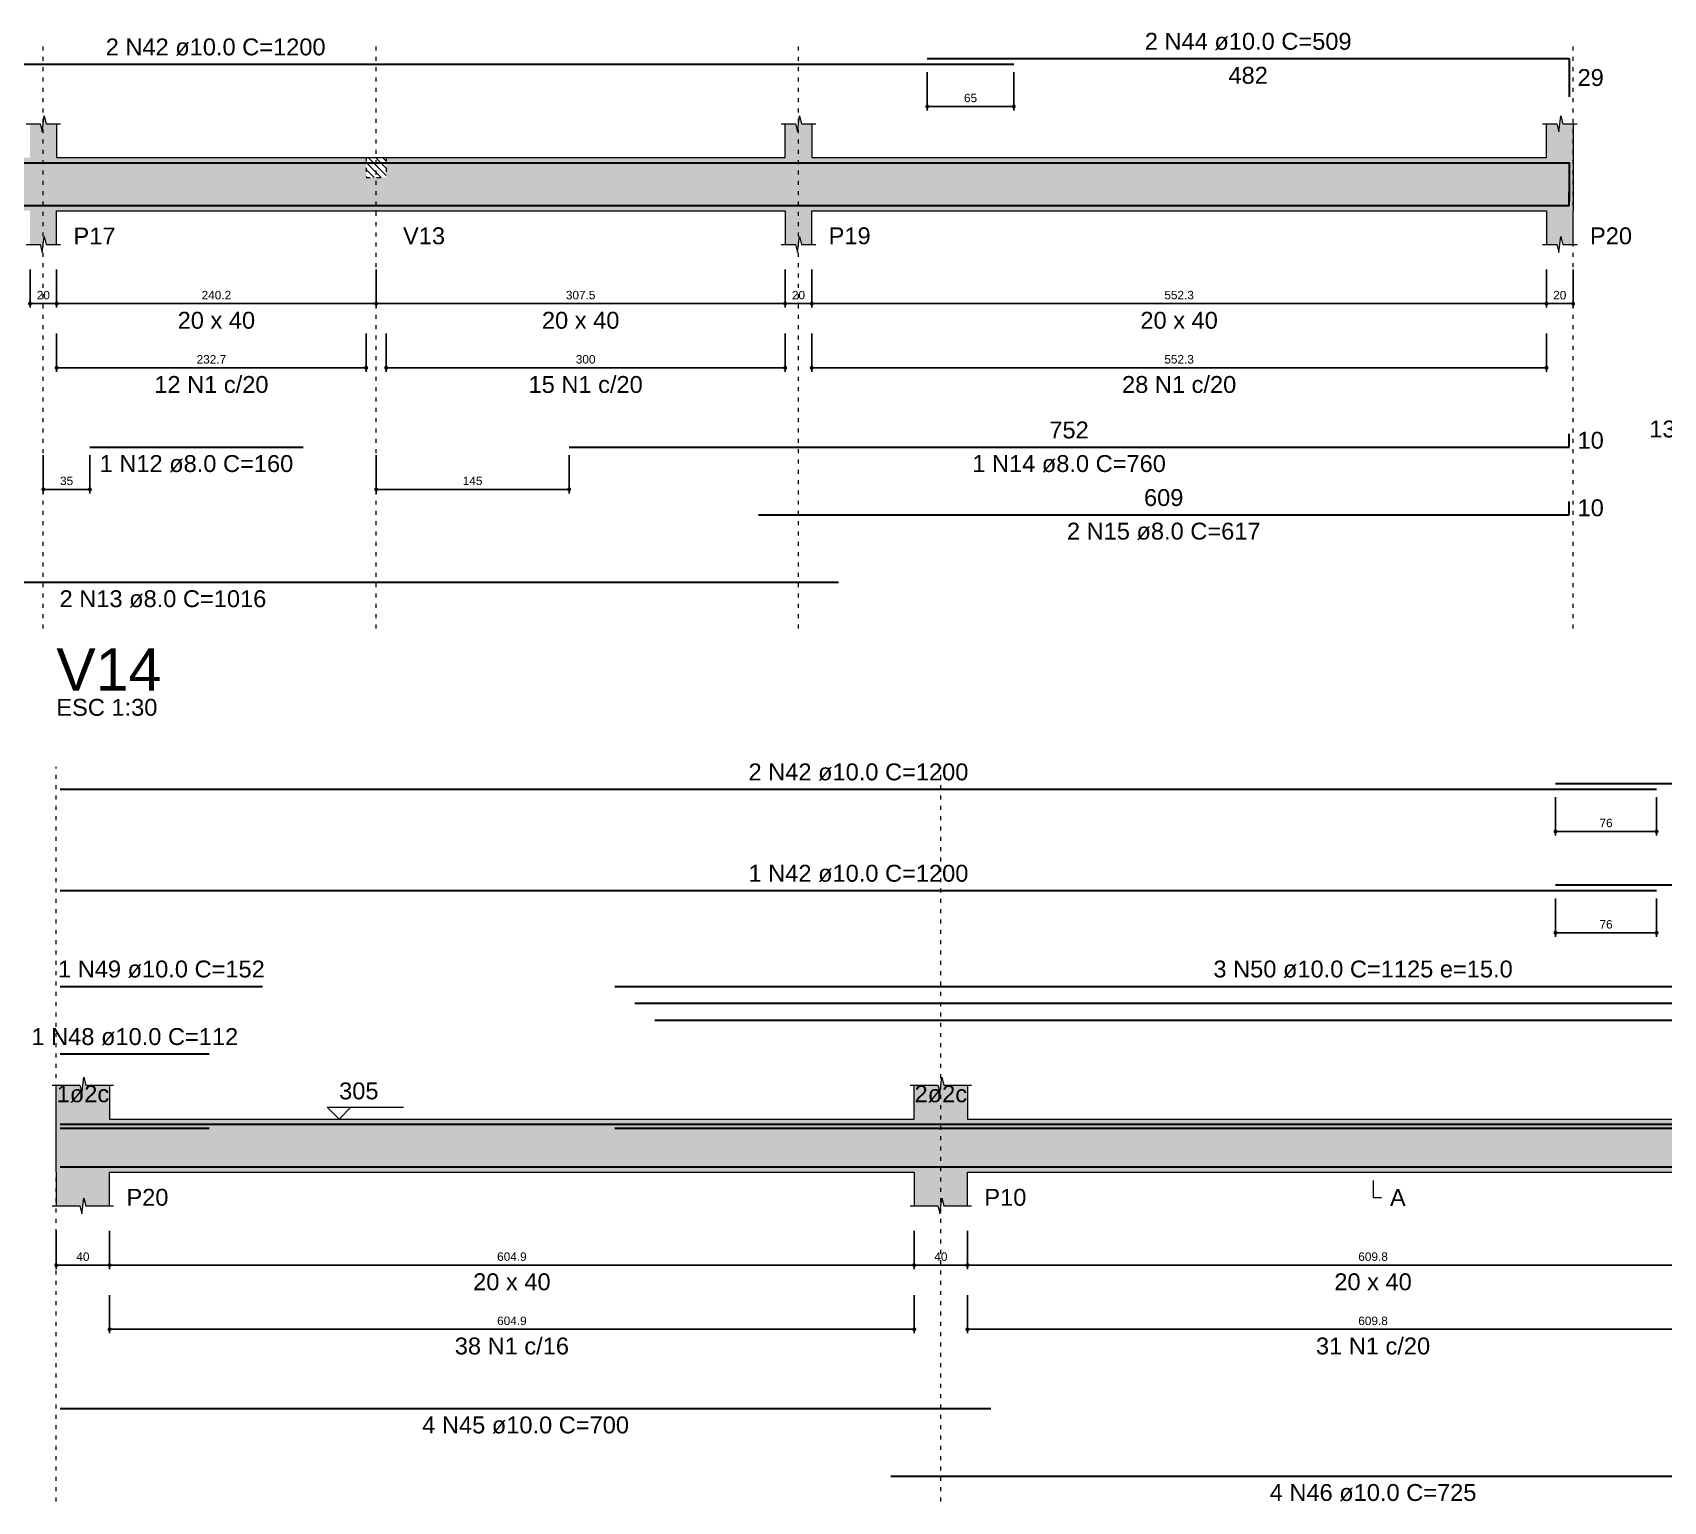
# Model space of a CAD drawing. Header units: millimetres. Extents: x 180 to 11148, y -1598 to 1045.
# Drawn here: x 2005.65 to 2046.51, y 3.89 to 40.71 of the extents above; entities that cross this region are included whole.
import ezdxf

# ---------------------------------------------------------------- set-up
doc = ezdxf.new("R2010")
doc.units = ezdxf.units.MM
doc.header["$MEASUREMENT"] = 0
doc.linetypes.add('DOT2', pattern=[3.175, 0, -3.175])
for name, color, linetype, lineweight in [('Descrição da armadura', 7, 'Continuous', 5), ('DT-Barras na forma', 2, 'Continuous', 30), ('DT-Barras rebatidas', 2, 'Continuous', 30), ('DT-Cotas', 9, 'Continuous', 5), ('DT-Forma', 5, 'Continuous', 5), ('DT-Hachura forma vigas', 252, 'Continuous', 5), ('DT-Hachura intersecção vigas', 9, 'Continuous', 5), ('DT-Pontilhado', 9, 'DOT2', 5), ('DT-Textos', 7, 'Continuous', 5), ('DT-Título', 3, 'Continuous', 20), ('Textos armaduras', 7, 'Continuous', 5)]:
    doc.layers.add(name, color=color, linetype=linetype, lineweight=lineweight)
doc.styles.add('Arial', font='arial.ttf')
doc.dimstyles.new('UM_30.000000', dxfattribs={"dimtxt": 0.18, "dimasz": 0.1, "dimexe": 0.1, "dimexo": 0.2, "dimgap": 0, "dimtad": 1, "dimtih": 1, "dimtoh": 1, "dimdec": 1, "dimlfac": 30, "dimzin": 0, "dimdsep": 46, "dimtxsty": 'Standard', "dimcen": 0.09, "dimdle": 0.1, "dimadec": 1, "dimazin": 2, "dimtfac": 1, "dimtdec": 4, "dimtofl": 0, "dimtmove": 0, "dimatfit": 3, "dimfxl": 1, "dimtolj": 1, "dimarcsym": 0})

# ---------------------------------------------------------------- blocks, each defined once
blk = doc.blocks.new('_Dot')
at = {"color": 0, "linetype": 'ByBlock', "lineweight": -2}
blk.add_line((-0.5, 0), (-1, 0), dxfattribs=at)
at = {"color": 0, "linetype": 'ByBlock', "const_width": 0.5}
blk.add_lwpolyline([(-0.25, 0, 1), (0.25, 0, 1)], format="xyb", close=True, dxfattribs=at)
blk = doc.blocks.new('*D620')
at = {"layer": 'Defpoints', "color": 0, "transparency": 16777216}
for p in [(2005.586, 34.976), (2006.253, 34.976), (2006.253, 33.917)]:
    blk.add_point(p, dxfattribs=at)
at = {"layer": 'DT-Cotas', "color": 0, "lineweight": -2, "transparency": 16777216}
for p, q in [((2005.586, 34.776), (2005.586, 33.817)), ((2006.253, 34.776), (2006.253, 33.817)), ((2005.686, 33.917), (2006.153, 33.917))]:
    blk.add_line(p, q, dxfattribs=at)
at = {"layer": 'DT-Cotas', "color": 0, "lineweight": -2, "transparency": 16777216, "xscale": 0.1000000014901161, "yscale": 0.1000000014901161, "zscale": 0.1000000014901161, "rotation": 180}
blk.add_blockref('_Dot', (2005.586, 33.917), dxfattribs=at)
at = {"layer": 'DT-Cotas', "color": 0, "lineweight": -2, "transparency": 16777216, "xscale": 0.1000000014901161, "yscale": 0.1000000014901161, "zscale": 0.1000000014901161}
blk.add_blockref('_Dot', (2006.253, 33.917), dxfattribs=at)
at = {"layer": 'DT-Cotas', "transparency": 16777216, "insert": (2005.919, 34.129), "char_height": 0.2118, "attachment_point": 5, "rotation": 0.0057, "style": 'Arial'}
blk.add_mtext('\\A1;20', dxfattribs=at)
blk = doc.blocks.new('*D621')
at = {"layer": 'Defpoints', "color": 0, "transparency": 16777216}
for p in [(2006.253, 34.976), (2014.26, 34.976), (2014.26, 33.917)]:
    blk.add_point(p, dxfattribs=at)
at = {"layer": 'DT-Cotas', "color": 0, "lineweight": -2, "transparency": 16777216}
for p, q in [((2006.253, 34.776), (2006.253, 33.817)), ((2014.26, 34.776), (2014.26, 33.817)), ((2006.353, 33.917), (2014.16, 33.917))]:
    blk.add_line(p, q, dxfattribs=at)
at = {"layer": 'DT-Cotas', "color": 0, "lineweight": -2, "transparency": 16777216, "xscale": 0.1000000014901161, "yscale": 0.1000000014901161, "zscale": 0.1000000014901161, "rotation": 180}
blk.add_blockref('_Dot', (2006.253, 33.917), dxfattribs=at)
at = {"layer": 'DT-Cotas', "color": 0, "lineweight": -2, "transparency": 16777216, "xscale": 0.1000000014901161, "yscale": 0.1000000014901161, "zscale": 0.1000000014901161}
blk.add_blockref('_Dot', (2014.26, 33.917), dxfattribs=at)
at = {"layer": 'DT-Cotas', "transparency": 16777216, "insert": (2010.256, 34.129), "char_height": 0.2118, "attachment_point": 5, "rotation": 0.0057, "style": 'Arial'}
blk.add_mtext('\\A1;240.2', dxfattribs=at)
blk = doc.blocks.new('*D622')
at = {"layer": 'Defpoints', "color": 0, "transparency": 16777216}
for p in [(2014.26, 34.976), (2024.508, 34.976), (2024.508, 33.917)]:
    blk.add_point(p, dxfattribs=at)
at = {"layer": 'DT-Cotas', "color": 0, "lineweight": -2, "transparency": 16777216}
for p, q in [((2014.26, 34.776), (2014.26, 33.817)), ((2024.508, 34.776), (2024.508, 33.817)), ((2014.36, 33.917), (2024.408, 33.917))]:
    blk.add_line(p, q, dxfattribs=at)
at = {"layer": 'DT-Cotas', "color": 0, "lineweight": -2, "transparency": 16777216, "xscale": 0.1000000014901161, "yscale": 0.1000000014901161, "zscale": 0.1000000014901161, "rotation": 180}
blk.add_blockref('_Dot', (2014.26, 33.917), dxfattribs=at)
at = {"layer": 'DT-Cotas', "color": 0, "lineweight": -2, "transparency": 16777216, "xscale": 0.1000000014901161, "yscale": 0.1000000014901161, "zscale": 0.1000000014901161}
blk.add_blockref('_Dot', (2024.508, 33.917), dxfattribs=at)
at = {"layer": 'DT-Cotas', "transparency": 16777216, "insert": (2019.384, 34.129), "char_height": 0.2118, "attachment_point": 5, "rotation": 0.0057, "style": 'Arial'}
blk.add_mtext('\\A1;307.5', dxfattribs=at)
blk = doc.blocks.new('*D623')
at = {"layer": 'Defpoints', "color": 0, "transparency": 16777216}
for p in [(2024.508, 34.976), (2025.175, 34.976), (2025.175, 33.917)]:
    blk.add_point(p, dxfattribs=at)
at = {"layer": 'DT-Cotas', "color": 0, "lineweight": -2, "transparency": 16777216}
for p, q in [((2024.508, 34.776), (2024.508, 33.817)), ((2025.175, 34.776), (2025.175, 33.817)), ((2024.608, 33.917), (2025.075, 33.917))]:
    blk.add_line(p, q, dxfattribs=at)
at = {"layer": 'DT-Cotas', "color": 0, "lineweight": -2, "transparency": 16777216, "xscale": 0.1000000014901161, "yscale": 0.1000000014901161, "zscale": 0.1000000014901161, "rotation": 180}
blk.add_blockref('_Dot', (2024.508, 33.917), dxfattribs=at)
at = {"layer": 'DT-Cotas', "color": 0, "lineweight": -2, "transparency": 16777216, "xscale": 0.1000000014901161, "yscale": 0.1000000014901161, "zscale": 0.1000000014901161}
blk.add_blockref('_Dot', (2025.175, 33.917), dxfattribs=at)
at = {"layer": 'DT-Cotas', "transparency": 16777216, "insert": (2024.842, 34.129), "char_height": 0.2118, "attachment_point": 5, "rotation": 0.0057, "style": 'Arial'}
blk.add_mtext('\\A1;20', dxfattribs=at)
blk = doc.blocks.new('*D624')
at = {"layer": 'Defpoints', "color": 0, "transparency": 16777216}
for p in [(2025.175, 34.976), (2043.586, 34.976), (2043.586, 33.917)]:
    blk.add_point(p, dxfattribs=at)
at = {"layer": 'DT-Cotas', "color": 0, "lineweight": -2, "transparency": 16777216}
for p, q in [((2025.175, 34.776), (2025.175, 33.817)), ((2043.586, 34.776), (2043.586, 33.817)), ((2025.275, 33.917), (2043.486, 33.917))]:
    blk.add_line(p, q, dxfattribs=at)
at = {"layer": 'DT-Cotas', "color": 0, "lineweight": -2, "transparency": 16777216, "xscale": 0.1000000014901161, "yscale": 0.1000000014901161, "zscale": 0.1000000014901161, "rotation": 180}
blk.add_blockref('_Dot', (2025.175, 33.917), dxfattribs=at)
at = {"layer": 'DT-Cotas', "color": 0, "lineweight": -2, "transparency": 16777216, "xscale": 0.1000000014901161, "yscale": 0.1000000014901161, "zscale": 0.1000000014901161}
blk.add_blockref('_Dot', (2043.586, 33.917), dxfattribs=at)
at = {"layer": 'DT-Cotas', "transparency": 16777216, "insert": (2034.38, 34.129), "char_height": 0.2118, "attachment_point": 5, "rotation": 0.0057, "style": 'Arial'}
blk.add_mtext('\\A1;552.3', dxfattribs=at)
blk = doc.blocks.new('*D625')
at = {"layer": 'Defpoints', "color": 0, "transparency": 16777216}
for p in [(2043.586, 34.976), (2044.253, 34.976), (2044.253, 33.917)]:
    blk.add_point(p, dxfattribs=at)
at = {"layer": 'DT-Cotas', "color": 0, "lineweight": -2, "transparency": 16777216}
for p, q in [((2043.586, 34.776), (2043.586, 33.817)), ((2044.253, 34.776), (2044.253, 33.817)), ((2043.686, 33.917), (2044.153, 33.917))]:
    blk.add_line(p, q, dxfattribs=at)
at = {"layer": 'DT-Cotas', "color": 0, "lineweight": -2, "transparency": 16777216, "xscale": 0.1000000014901161, "yscale": 0.1000000014901161, "zscale": 0.1000000014901161, "rotation": 180}
blk.add_blockref('_Dot', (2043.586, 33.917), dxfattribs=at)
at = {"layer": 'DT-Cotas', "color": 0, "lineweight": -2, "transparency": 16777216, "xscale": 0.1000000014901161, "yscale": 0.1000000014901161, "zscale": 0.1000000014901161}
blk.add_blockref('_Dot', (2044.253, 33.917), dxfattribs=at)
at = {"layer": 'DT-Cotas', "transparency": 16777216, "insert": (2043.919, 34.129), "char_height": 0.2118, "attachment_point": 5, "rotation": 0.0057, "style": 'Arial'}
blk.add_mtext('\\A1;20', dxfattribs=at)
blk = doc.blocks.new('*D629')
at = {"layer": 'Defpoints', "color": 0, "transparency": 16777216}
for p in [(2006.253, 33.366), (2014.01, 33.366), (2014.01, 32.307)]:
    blk.add_point(p, dxfattribs=at)
at = {"layer": 'DT-Cotas', "color": 0, "lineweight": -2, "transparency": 16777216}
for p, q in [((2006.253, 33.166), (2006.253, 32.207)), ((2014.01, 33.166), (2014.01, 32.207)), ((2006.353, 32.307), (2013.91, 32.307))]:
    blk.add_line(p, q, dxfattribs=at)
at = {"layer": 'DT-Cotas', "color": 0, "lineweight": -2, "transparency": 16777216, "xscale": 0.1000000014901161, "yscale": 0.1000000014901161, "zscale": 0.1000000014901161, "rotation": 180}
blk.add_blockref('_Dot', (2006.253, 32.307), dxfattribs=at)
at = {"layer": 'DT-Cotas', "color": 0, "lineweight": -2, "transparency": 16777216, "xscale": 0.1000000014901161, "yscale": 0.1000000014901161, "zscale": 0.1000000014901161}
blk.add_blockref('_Dot', (2014.01, 32.307), dxfattribs=at)
at = {"layer": 'DT-Cotas', "transparency": 16777216, "insert": (2010.131, 32.519), "char_height": 0.2118, "attachment_point": 5, "rotation": 0.0057, "style": 'Arial'}
blk.add_mtext('\\A1;232.7', dxfattribs=at)
blk = doc.blocks.new('*D630')
at = {"layer": 'Defpoints', "color": 0, "transparency": 16777216}
for p in [(2014.51, 33.366), (2024.508, 33.366), (2024.508, 32.307)]:
    blk.add_point(p, dxfattribs=at)
at = {"layer": 'DT-Cotas', "color": 0, "lineweight": -2, "transparency": 16777216}
for p, q in [((2014.51, 33.166), (2014.51, 32.207)), ((2024.508, 33.166), (2024.508, 32.207)), ((2014.61, 32.307), (2024.408, 32.307))]:
    blk.add_line(p, q, dxfattribs=at)
at = {"layer": 'DT-Cotas', "color": 0, "lineweight": -2, "transparency": 16777216, "xscale": 0.1000000014901161, "yscale": 0.1000000014901161, "zscale": 0.1000000014901161, "rotation": 180}
blk.add_blockref('_Dot', (2014.51, 32.307), dxfattribs=at)
at = {"layer": 'DT-Cotas', "color": 0, "lineweight": -2, "transparency": 16777216, "xscale": 0.1000000014901161, "yscale": 0.1000000014901161, "zscale": 0.1000000014901161}
blk.add_blockref('_Dot', (2024.508, 32.307), dxfattribs=at)
at = {"layer": 'DT-Cotas', "transparency": 16777216, "insert": (2019.509, 32.519), "char_height": 0.2118, "attachment_point": 5, "rotation": 0.0057, "style": 'Arial'}
blk.add_mtext('\\A1;300', dxfattribs=at)
blk = doc.blocks.new('*D631')
at = {"layer": 'Defpoints', "color": 0, "transparency": 16777216}
for p in [(2025.175, 33.366), (2043.586, 33.366), (2043.586, 32.307)]:
    blk.add_point(p, dxfattribs=at)
at = {"layer": 'DT-Cotas', "color": 0, "lineweight": -2, "transparency": 16777216}
for p, q in [((2025.175, 33.166), (2025.175, 32.207)), ((2043.586, 33.166), (2043.586, 32.207)), ((2025.275, 32.307), (2043.486, 32.307))]:
    blk.add_line(p, q, dxfattribs=at)
at = {"layer": 'DT-Cotas', "color": 0, "lineweight": -2, "transparency": 16777216, "xscale": 0.1000000014901161, "yscale": 0.1000000014901161, "zscale": 0.1000000014901161, "rotation": 180}
blk.add_blockref('_Dot', (2025.175, 32.307), dxfattribs=at)
at = {"layer": 'DT-Cotas', "color": 0, "lineweight": -2, "transparency": 16777216, "xscale": 0.1000000014901161, "yscale": 0.1000000014901161, "zscale": 0.1000000014901161}
blk.add_blockref('_Dot', (2043.586, 32.307), dxfattribs=at)
at = {"layer": 'DT-Cotas', "transparency": 16777216, "insert": (2034.38, 32.519), "char_height": 0.2118, "attachment_point": 5, "rotation": 0.0057, "style": 'Arial'}
blk.add_mtext('\\A1;552.3', dxfattribs=at)
blk = doc.blocks.new('*D634')
at = {"layer": 'Defpoints', "color": 0, "transparency": 16777216}
for p in [(2005.919, 30.319), (2007.086, 30.319), (2005.919, 29.26)]:
    blk.add_point(p, dxfattribs=at)
at = {"layer": 'DT-Cotas', "color": 0, "lineweight": -2, "transparency": 16777216}
for p, q in [((2005.919, 30.119), (2005.919, 29.16)), ((2007.086, 30.119), (2007.086, 29.16)), ((2006.986, 29.26), (2006.019, 29.26))]:
    blk.add_line(p, q, dxfattribs=at)
at = {"layer": 'DT-Cotas', "color": 0, "lineweight": -2, "transparency": 16777216, "xscale": 0.1000000014901161, "yscale": 0.1000000014901161, "zscale": 0.1000000014901161, "rotation": 180}
blk.add_blockref('_Dot', (2005.919, 29.26), dxfattribs=at)
at = {"layer": 'DT-Cotas', "color": 0, "lineweight": -2, "transparency": 16777216, "xscale": 0.1000000014901161, "yscale": 0.1000000014901161, "zscale": 0.1000000014901161}
blk.add_blockref('_Dot', (2007.086, 29.26), dxfattribs=at)
at = {"layer": 'DT-Cotas', "transparency": 16777216, "insert": (2006.503, 29.472), "char_height": 0.2118, "attachment_point": 5, "rotation": 0.0057, "style": 'Arial'}
blk.add_mtext('\\A1;35', dxfattribs=at)
blk = doc.blocks.new('*D636')
at = {"layer": 'Defpoints', "color": 0, "transparency": 16777216}
for p in [(2014.26, 30.319), (2019.093, 30.319), (2014.26, 29.26)]:
    blk.add_point(p, dxfattribs=at)
at = {"layer": 'DT-Cotas', "color": 0, "lineweight": -2, "transparency": 16777216}
for p, q in [((2014.26, 30.119), (2014.26, 29.16)), ((2019.093, 30.119), (2019.093, 29.16)), ((2018.993, 29.26), (2014.36, 29.26))]:
    blk.add_line(p, q, dxfattribs=at)
at = {"layer": 'DT-Cotas', "color": 0, "lineweight": -2, "transparency": 16777216, "xscale": 0.1000000014901161, "yscale": 0.1000000014901161, "zscale": 0.1000000014901161, "rotation": 180}
blk.add_blockref('_Dot', (2014.26, 29.26), dxfattribs=at)
at = {"layer": 'DT-Cotas', "color": 0, "lineweight": -2, "transparency": 16777216, "xscale": 0.1000000014901161, "yscale": 0.1000000014901161, "zscale": 0.1000000014901161}
blk.add_blockref('_Dot', (2019.093, 29.26), dxfattribs=at)
at = {"layer": 'DT-Cotas', "transparency": 16777216, "insert": (2016.677, 29.472), "char_height": 0.2118, "attachment_point": 5, "rotation": 0.0057, "style": 'Arial'}
blk.add_mtext('\\A1;145', dxfattribs=at)
blk = doc.blocks.new('*D638')
at = {"layer": 'Defpoints', "color": 0, "transparency": 16777216}
for p in [(2028.071, 39.918), (2030.237, 39.918), (2030.237, 38.859)]:
    blk.add_point(p, dxfattribs=at)
at = {"layer": 'DT-Cotas', "color": 0, "lineweight": -2, "transparency": 16777216}
for p, q in [((2028.071, 39.718), (2028.071, 38.759)), ((2030.237, 39.718), (2030.237, 38.759)), ((2028.171, 38.859), (2030.137, 38.859))]:
    blk.add_line(p, q, dxfattribs=at)
at = {"layer": 'DT-Cotas', "color": 0, "lineweight": -2, "transparency": 16777216, "xscale": 0.1000000014901161, "yscale": 0.1000000014901161, "zscale": 0.1000000014901161, "rotation": 180}
blk.add_blockref('_Dot', (2028.071, 38.859), dxfattribs=at)
at = {"layer": 'DT-Cotas', "color": 0, "lineweight": -2, "transparency": 16777216, "xscale": 0.1000000014901161, "yscale": 0.1000000014901161, "zscale": 0.1000000014901161}
blk.add_blockref('_Dot', (2030.237, 38.859), dxfattribs=at)
at = {"layer": 'DT-Cotas', "transparency": 16777216, "insert": (2029.154, 39.07), "char_height": 0.2118, "attachment_point": 5, "rotation": 0.0057, "style": 'Arial'}
blk.add_mtext('\\A1;65', dxfattribs=at)
blk = doc.blocks.new('*D706')
at = {"layer": 'Defpoints', "color": 0, "transparency": 16777216}
for p in [(2006.245, 10.869), (2007.579, 10.869), (2007.579, 9.81)]:
    blk.add_point(p, dxfattribs=at)
at = {"layer": 'DT-Cotas', "color": 0, "lineweight": -2, "transparency": 16777216}
for p, q in [((2006.245, 10.669), (2006.245, 9.71)), ((2007.579, 10.669), (2007.579, 9.71)), ((2006.345, 9.81), (2007.479, 9.81))]:
    blk.add_line(p, q, dxfattribs=at)
at = {"layer": 'DT-Cotas', "color": 0, "lineweight": -2, "transparency": 16777216, "xscale": 0.1000000014901161, "yscale": 0.1000000014901161, "zscale": 0.1000000014901161, "rotation": 180}
blk.add_blockref('_Dot', (2006.245, 9.81), dxfattribs=at)
at = {"layer": 'DT-Cotas', "color": 0, "lineweight": -2, "transparency": 16777216, "xscale": 0.1000000014901161, "yscale": 0.1000000014901161, "zscale": 0.1000000014901161}
blk.add_blockref('_Dot', (2007.579, 9.81), dxfattribs=at)
at = {"layer": 'DT-Cotas', "transparency": 16777216, "insert": (2006.912, 10.022), "char_height": 0.2118, "attachment_point": 5, "rotation": 0.0057, "style": 'Arial'}
blk.add_mtext('\\A1;40', dxfattribs=at)
blk = doc.blocks.new('*D707')
at = {"layer": 'Defpoints', "color": 0, "transparency": 16777216}
for p in [(2007.579, 10.869), (2027.743, 10.869), (2027.743, 9.81)]:
    blk.add_point(p, dxfattribs=at)
at = {"layer": 'DT-Cotas', "color": 0, "lineweight": -2, "transparency": 16777216}
for p, q in [((2007.579, 10.669), (2007.579, 9.71)), ((2027.743, 10.669), (2027.743, 9.71)), ((2007.679, 9.81), (2027.643, 9.81))]:
    blk.add_line(p, q, dxfattribs=at)
at = {"layer": 'DT-Cotas', "color": 0, "lineweight": -2, "transparency": 16777216, "xscale": 0.1000000014901161, "yscale": 0.1000000014901161, "zscale": 0.1000000014901161, "rotation": 180}
blk.add_blockref('_Dot', (2007.579, 9.81), dxfattribs=at)
at = {"layer": 'DT-Cotas', "color": 0, "lineweight": -2, "transparency": 16777216, "xscale": 0.1000000014901161, "yscale": 0.1000000014901161, "zscale": 0.1000000014901161}
blk.add_blockref('_Dot', (2027.743, 9.81), dxfattribs=at)
at = {"layer": 'DT-Cotas', "transparency": 16777216, "insert": (2017.661, 10.022), "char_height": 0.2118, "attachment_point": 5, "rotation": 0.0057, "style": 'Arial'}
blk.add_mtext('\\A1;604.9', dxfattribs=at)
blk = doc.blocks.new('*D708')
at = {"layer": 'Defpoints', "color": 0, "transparency": 16777216}
for p in [(2027.743, 10.869), (2029.076, 10.869), (2029.076, 9.81)]:
    blk.add_point(p, dxfattribs=at)
at = {"layer": 'DT-Cotas', "color": 0, "lineweight": -2, "transparency": 16777216}
for p, q in [((2027.743, 10.669), (2027.743, 9.71)), ((2029.076, 10.669), (2029.076, 9.71)), ((2027.843, 9.81), (2028.976, 9.81))]:
    blk.add_line(p, q, dxfattribs=at)
at = {"layer": 'DT-Cotas', "color": 0, "lineweight": -2, "transparency": 16777216, "xscale": 0.1000000014901161, "yscale": 0.1000000014901161, "zscale": 0.1000000014901161, "rotation": 180}
blk.add_blockref('_Dot', (2027.743, 9.81), dxfattribs=at)
at = {"layer": 'DT-Cotas', "color": 0, "lineweight": -2, "transparency": 16777216, "xscale": 0.1000000014901161, "yscale": 0.1000000014901161, "zscale": 0.1000000014901161}
blk.add_blockref('_Dot', (2029.076, 9.81), dxfattribs=at)
at = {"layer": 'DT-Cotas', "transparency": 16777216, "insert": (2028.41, 10.022), "char_height": 0.2118, "attachment_point": 5, "rotation": 0.0057, "style": 'Arial'}
blk.add_mtext('\\A1;40', dxfattribs=at)
blk = doc.blocks.new('*D709')
at = {"layer": 'Defpoints', "color": 0, "transparency": 16777216}
for p in [(2029.076, 10.869), (2049.403, 10.869), (2049.403, 9.81)]:
    blk.add_point(p, dxfattribs=at)
at = {"layer": 'DT-Cotas', "color": 0, "lineweight": -2, "transparency": 16777216}
for p, q in [((2029.076, 10.669), (2029.076, 9.71)), ((2049.403, 10.669), (2049.403, 9.71)), ((2029.176, 9.81), (2049.303, 9.81))]:
    blk.add_line(p, q, dxfattribs=at)
at = {"layer": 'DT-Cotas', "color": 0, "lineweight": -2, "transparency": 16777216, "xscale": 0.1000000014901161, "yscale": 0.1000000014901161, "zscale": 0.1000000014901161, "rotation": 180}
blk.add_blockref('_Dot', (2029.076, 9.81), dxfattribs=at)
at = {"layer": 'DT-Cotas', "color": 0, "lineweight": -2, "transparency": 16777216, "xscale": 0.1000000014901161, "yscale": 0.1000000014901161, "zscale": 0.1000000014901161}
blk.add_blockref('_Dot', (2049.403, 9.81), dxfattribs=at)
at = {"layer": 'DT-Cotas', "transparency": 16777216, "insert": (2039.24, 10.022), "char_height": 0.2118, "attachment_point": 5, "rotation": 0.0057, "style": 'Arial'}
blk.add_mtext('\\A1;609.8', dxfattribs=at)
blk = doc.blocks.new('*D713')
at = {"layer": 'Defpoints', "color": 0, "transparency": 16777216}
for p in [(2007.579, 9.26), (2027.743, 9.26), (2027.743, 8.201)]:
    blk.add_point(p, dxfattribs=at)
at = {"layer": 'DT-Cotas', "color": 0, "lineweight": -2, "transparency": 16777216}
for p, q in [((2007.579, 9.06), (2007.579, 8.101)), ((2027.743, 9.06), (2027.743, 8.101)), ((2007.679, 8.201), (2027.643, 8.201))]:
    blk.add_line(p, q, dxfattribs=at)
at = {"layer": 'DT-Cotas', "color": 0, "lineweight": -2, "transparency": 16777216, "xscale": 0.1000000014901161, "yscale": 0.1000000014901161, "zscale": 0.1000000014901161, "rotation": 180}
blk.add_blockref('_Dot', (2007.579, 8.201), dxfattribs=at)
at = {"layer": 'DT-Cotas', "color": 0, "lineweight": -2, "transparency": 16777216, "xscale": 0.1000000014901161, "yscale": 0.1000000014901161, "zscale": 0.1000000014901161}
blk.add_blockref('_Dot', (2027.743, 8.201), dxfattribs=at)
at = {"layer": 'DT-Cotas', "transparency": 16777216, "insert": (2017.661, 8.412), "char_height": 0.2118, "attachment_point": 5, "rotation": 0.0057, "style": 'Arial'}
blk.add_mtext('\\A1;604.9', dxfattribs=at)
blk = doc.blocks.new('*D714')
at = {"layer": 'Defpoints', "color": 0, "transparency": 16777216}
for p in [(2029.076, 9.26), (2049.403, 9.26), (2049.403, 8.201)]:
    blk.add_point(p, dxfattribs=at)
at = {"layer": 'DT-Cotas', "color": 0, "lineweight": -2, "transparency": 16777216}
for p, q in [((2029.076, 9.06), (2029.076, 8.101)), ((2049.403, 9.06), (2049.403, 8.101)), ((2029.176, 8.201), (2049.303, 8.201))]:
    blk.add_line(p, q, dxfattribs=at)
at = {"layer": 'DT-Cotas', "color": 0, "lineweight": -2, "transparency": 16777216, "xscale": 0.1000000014901161, "yscale": 0.1000000014901161, "zscale": 0.1000000014901161, "rotation": 180}
blk.add_blockref('_Dot', (2029.076, 8.201), dxfattribs=at)
at = {"layer": 'DT-Cotas', "color": 0, "lineweight": -2, "transparency": 16777216, "xscale": 0.1000000014901161, "yscale": 0.1000000014901161, "zscale": 0.1000000014901161}
blk.add_blockref('_Dot', (2049.403, 8.201), dxfattribs=at)
at = {"layer": 'DT-Cotas', "transparency": 16777216, "insert": (2039.24, 8.412), "char_height": 0.2118, "attachment_point": 5, "rotation": 0.0057, "style": 'Arial'}
blk.add_mtext('\\A1;609.8', dxfattribs=at)
blk = doc.blocks.new('*D717')
at = {"layer": 'Defpoints', "color": 0, "transparency": 16777216}
for p in [(2043.812, 19.2), (2046.345, 19.2), (2046.345, 18.141)]:
    blk.add_point(p, dxfattribs=at)
at = {"layer": 'DT-Cotas', "color": 0, "lineweight": -2, "transparency": 16777216}
for p, q in [((2043.812, 19), (2043.812, 18.041)), ((2046.345, 19), (2046.345, 18.041)), ((2043.912, 18.141), (2046.245, 18.141))]:
    blk.add_line(p, q, dxfattribs=at)
at = {"layer": 'DT-Cotas', "color": 0, "lineweight": -2, "transparency": 16777216, "xscale": 0.1000000014901161, "yscale": 0.1000000014901161, "zscale": 0.1000000014901161, "rotation": 180}
blk.add_blockref('_Dot', (2043.812, 18.141), dxfattribs=at)
at = {"layer": 'DT-Cotas', "color": 0, "lineweight": -2, "transparency": 16777216, "xscale": 0.1000000014901161, "yscale": 0.1000000014901161, "zscale": 0.1000000014901161}
blk.add_blockref('_Dot', (2046.345, 18.141), dxfattribs=at)
at = {"layer": 'DT-Cotas', "transparency": 16777216, "insert": (2045.079, 18.353), "char_height": 0.2118, "attachment_point": 5, "rotation": 0.0057, "style": 'Arial'}
blk.add_mtext('\\A1;76', dxfattribs=at)
blk = doc.blocks.new('*D718')
at = {"layer": 'Defpoints', "color": 0, "transparency": 16777216}
for p in [(2043.812, 21.741), (2046.345, 21.741), (2046.345, 20.682)]:
    blk.add_point(p, dxfattribs=at)
at = {"layer": 'DT-Cotas', "color": 0, "lineweight": -2, "transparency": 16777216}
for p, q in [((2043.812, 21.541), (2043.812, 20.582)), ((2046.345, 21.541), (2046.345, 20.582)), ((2043.912, 20.682), (2046.245, 20.682))]:
    blk.add_line(p, q, dxfattribs=at)
at = {"layer": 'DT-Cotas', "color": 0, "lineweight": -2, "transparency": 16777216, "xscale": 0.1000000014901161, "yscale": 0.1000000014901161, "zscale": 0.1000000014901161, "rotation": 180}
blk.add_blockref('_Dot', (2043.812, 20.682), dxfattribs=at)
at = {"layer": 'DT-Cotas', "color": 0, "lineweight": -2, "transparency": 16777216, "xscale": 0.1000000014901161, "yscale": 0.1000000014901161, "zscale": 0.1000000014901161}
blk.add_blockref('_Dot', (2046.345, 20.682), dxfattribs=at)
at = {"layer": 'DT-Cotas', "transparency": 16777216, "insert": (2045.079, 20.894), "char_height": 0.2118, "attachment_point": 5, "rotation": 0.0057, "style": 'Arial'}
blk.add_mtext('\\A1;76', dxfattribs=at)

msp = doc.modelspace()

# ---------------------------------------------------------------- hatches: boundary and pattern name
at = {"layer": 'DT-Hachura forma vigas', "linetype": 'Continuous'}
for points in [[(1986.5962, 36.9133), (1985.9296, 36.9133), (1985.9296, 37.58), (1978.1749, 37.58), (1978.1749, 37.08), (1977.6749, 37.08), (1977.6749, 37.58), (1973.1769, 37.58), (1973.1769, 38.4273), (1972.9186, 38.4273), (1972.8686, 38.6273), (1972.8186, 38.2273), (1972.7686, 38.4273), (1972.5102, 38.4273), (1972.5102, 37.58), (1953.9299, 37.58), (1953.9299, 38.4273), (1953.6716, 38.4273), (1953.6216, 38.6273), (1953.5716, 38.2273), (1953.5216, 38.4273), (1953.2632, 38.4273), (1953.2632, 37.58), (1953.2632, 36.2467), (1953.2632, 35.3993), (1953.5216, 35.3993), (1953.5716, 35.1993), (1953.6216, 35.5993), (1953.6716, 35.3993), (1953.9299, 35.3993), (1953.9299, 36.2467), (1972.5102, 36.2467), (1972.5102, 35.3993), (1972.7686, 35.3993), (1972.8186, 35.1993), (1972.8686, 35.5993), (1972.9186, 35.3993), (1973.1769, 35.3993), (1973.1769, 36.2467), (1977.6749, 36.2467), (1978.1749, 36.2467), (1985.9296, 36.2467), (1986.5962, 36.2467), (1991.5879, 36.2467), (1991.5879, 35.3993), (1991.8462, 35.3993), (1991.8962, 35.1993), (1991.9462, 35.5993), (1991.9962, 35.3993), (1992.2546, 35.3993), (1992.2546, 36.2467), (1999.9239, 36.2467), (2000.5906, 36.2467), (2005.5859, 36.2467), (2005.5859, 35.3993), (2005.8442, 35.3993), (2005.8942, 35.1993), (2005.9442, 35.5993), (2005.9942, 35.3993), (2006.2526, 35.3993), (2006.2526, 36.2467), (2014.0099, 36.2467), (2014.5099, 36.2467), (2024.5082, 36.2467), (2024.5082, 35.3993), (2024.7666, 35.3993), (2024.8166, 35.1993), (2024.8666, 35.5993), (2024.9166, 35.3993), (2025.1749, 35.3993), (2025.1749, 36.2467), (2043.5859, 36.2467), (2043.5859, 35.3993), (2043.8442, 35.3993), (2043.8942, 35.1993), (2043.9442, 35.5993), (2043.9942, 35.3993), (2044.2526, 35.3993), (2044.2526, 36.2467), (2044.2526, 37.58), (2044.2526, 38.4273), (2043.9942, 38.4273), (2043.9442, 38.6273), (2043.8942, 38.2273), (2043.8442, 38.4273), (2043.5859, 38.4273), (2043.5859, 37.58), (2025.1749, 37.58), (2025.1749, 38.4273), (2024.9166, 38.4273), (2024.8666, 38.6273), (2024.8166, 38.2273), (2024.7666, 38.4273), (2024.5082, 38.4273), (2024.5082, 37.58), (2014.5099, 37.58), (2014.5099, 37.08), (2014.0099, 37.08), (2014.0099, 37.58), (2006.2526, 37.58), (2006.2526, 38.4273), (2005.9942, 38.4273), (2005.9442, 38.6273), (2005.8942, 38.2273), (2005.8442, 38.4273), (2005.5859, 38.4273), (2005.5859, 37.58), (2000.5906, 37.58), (2000.5906, 36.9133), (1999.9239, 36.9133), (1999.9239, 37.58), (1992.2546, 37.58), (1992.2546, 38.4273), (1991.9962, 38.4273), (1991.9462, 38.6273), (1991.8962, 38.2273), (1991.8462, 38.4273), (1991.5879, 38.4273), (1991.5879, 37.58), (1986.5962, 37.58), (1986.5962, 36.9133)], [(2072.2409, 11.2927), (2072.2409, 12.14), (2072.2409, 13.4733), (2072.2409, 14.3207), (2071.6493, 14.3207), (2071.5993, 14.5207), (2071.5493, 14.1207), (2071.4993, 14.3207), (2070.9076, 14.3207), (2070.9076, 13.4733), (2050.7363, 13.4733), (2050.7363, 14.3207), (2050.1446, 14.3207), (2050.0946, 14.5207), (2050.0446, 14.1207), (2049.9946, 14.3207), (2049.4029, 14.3207), (2049.4029, 13.4733), (2029.0763, 13.4733), (2029.0763, 14.3207), (2028.4846, 14.3207), (2028.4346, 14.5207), (2028.3846, 14.1207), (2028.3346, 14.3207), (2027.7429, 14.3207), (2027.7429, 13.4733), (2007.5786, 13.4733), (2007.5786, 14.3207), (2006.9869, 14.3207), (2006.9369, 14.5207), (2006.8869, 14.1207), (2006.8369, 14.3207), (2006.2453, 14.3207), (2006.2453, 13.4733), (2006.2453, 12.14), (2006.2453, 11.2927), (2006.8369, 11.2927), (2006.8869, 11.0927), (2006.9369, 11.4927), (2006.9869, 11.2927), (2007.5786, 11.2927), (2007.5786, 12.14), (2027.7429, 12.14), (2027.7429, 11.2927), (2028.3346, 11.2927), (2028.3846, 11.0927), (2028.4346, 11.4927), (2028.4846, 11.2927), (2029.0763, 11.2927), (2029.0763, 12.14), (2049.4029, 12.14), (2049.4029, 11.2927), (2049.9946, 11.2927), (2050.0446, 11.0927), (2050.0946, 11.4927), (2050.1446, 11.2927), (2050.7363, 11.2927), (2050.7363, 12.14), (2070.9076, 12.14), (2070.9076, 11.2927), (2071.4993, 11.2927), (2071.5493, 11.0927), (2071.5993, 11.4927), (2071.6493, 11.2927), (2072.2409, 11.2927)]]:
    msp.add_hatch(color=256, dxfattribs=at).paths.add_polyline_path(points)
at = {"layer": 'DT-Hachura intersecção vigas', "linetype": 'Continuous'}
h = msp.add_hatch(dxfattribs=at)
h.set_pattern_fill('ANSI31', color=256, angle=90, style=0)
h.set_pattern_definition([(135, (1822.37998, -105.55233), (-0.08838835, -0.08838835), [])])
h.paths.add_polyline_path([(2014.0099, 37.08), (2014.5099, 37.08), (2014.5099, 37.58), (2014.0099, 37.58), (2014.0099, 37.08)])

# ---------------------------------------------------------------- linework, layer by layer
at = {"layer": 'DT-Barras na forma'}
for points in [[(1990.2374, 37.4467), (2030.2374, 37.4467)], [(2028.0707, 37.4467), (2044.1526, 37.4467), (2044.1526, 36.4874)], [(1991.9879, 36.3767), (2025.8461, 36.3767)], [(2007.0859, 36.3767), (2012.4266, 36.3767)], [(2019.0932, 36.3767), (2044.1526, 36.3767), (2044.1526, 36.71)], [(2023.8371, 36.3767), (2044.1526, 36.3767), (2044.1526, 36.71)], [(2006.3453, 13.34), (2011.4119, 13.34)], [(2006.3453, 13.34), (2046.3453, 13.34)], [(2006.3453, 13.34), (2046.3453, 13.34)], [(2006.3453, 13.24), (2010.0786, 13.24)], [(2020.2429, 13.24), (2057.7363, 13.24)], [(2020.7429, 13.24), (2058.2363, 13.24)], [(2021.2429, 13.34), (2058.7363, 13.34)], [(2043.8119, 13.34), (2057.2363, 13.34)], [(2043.8119, 13.34), (2072.1409, 13.34)], [(2006.3453, 12.2733), (2029.6652, 12.2733)], [(2027.154, 12.2733), (2051.3252, 12.2733)]]:
    msp.add_lwpolyline(points, dxfattribs=at)
at = {"layer": 'DT-Barras rebatidas'}
for p, q in [((2028.0707, 40.0589), (2044.1526, 40.0589)), ((2044.1526, 40.0589), (2044.1526, 39.0996)), ((1990.2374, 39.9177), (2030.2374, 39.9177)), ((2044.1526, 30.3192), (2044.1526, 30.6525)), ((2007.0859, 30.3192), (2012.4266, 30.3192)), ((2019.0932, 30.3192), (2044.1526, 30.3192)), ((2023.8371, 28.6248), (2044.1526, 28.6248)), ((2044.1526, 28.6248), (2044.1526, 28.9581)), ((1991.9879, 26.9304), (2025.8461, 26.9304)), ((2006.3453, 21.7414), (2046.3453, 21.7414)), ((2043.8119, 21.8826), (2072.1409, 21.8826)), ((2043.8119, 19.341), (2057.2363, 19.341)), ((2006.3453, 19.1998), (2046.3453, 19.1998)), ((2006.3453, 16.7994), (2011.4119, 16.7994)), ((2020.2429, 16.7994), (2057.7363, 16.7994)), ((2006.3453, 15.105), (2010.0786, 15.105)), ((2006.3453, 6.2158), (2029.6652, 6.2158)), ((2027.154, 4.5214), (2051.3252, 4.5214))]:
    msp.add_line(p, q, dxfattribs=at)
for points in [[(2020.7429, 16.3758), (2058.2363, 16.3758)], [(2021.2429, 15.9522), (2058.7363, 15.9522)]]:
    msp.add_lwpolyline(points, dxfattribs=at)
at = {"layer": 'DT-Forma'}
for p, q in [((2005.4859, 38.4272), (2005.8442, 38.4272)), ((2005.8442, 38.4272), (2005.8942, 38.2272)), ((2005.8942, 38.2272), (2005.9442, 38.6272)), ((2005.9442, 38.6272), (2005.9942, 38.4272)), ((2005.9942, 38.4272), (2006.3526, 38.4272)), ((2006.2526, 38.4272), (2006.2526, 37.58)), ((2024.4082, 38.4272), (2024.7666, 38.4272)), ((2024.5082, 37.58), (2024.5082, 38.4272)), ((2024.7666, 38.4272), (2024.8166, 38.2272)), ((2024.8166, 38.2272), (2024.8666, 38.6272)), ((2024.8666, 38.6272), (2024.9166, 38.4272)), ((2024.9166, 38.4272), (2025.2749, 38.4272)), ((2025.1749, 38.4272), (2025.1749, 37.58)), ((2043.4859, 38.4272), (2043.8442, 38.4272)), ((2043.5859, 37.58), (2043.5859, 38.4272)), ((2043.8442, 38.4272), (2043.8942, 38.2272)), ((2043.8942, 38.2272), (2043.9442, 38.6272)), ((2043.9442, 38.6272), (2043.9942, 38.4272)), ((2043.9942, 38.4272), (2044.3526, 38.4272)), ((2044.2526, 38.4272), (2044.2526, 37.58)), ((2006.2526, 37.58), (2014.0099, 37.58)), ((2014.0099, 37.58), (2014.5099, 37.58)), ((2014.5099, 37.58), (2024.5082, 37.58)), ((2025.1749, 37.58), (2043.5859, 37.58)), ((2006.2526, 35.3995), (2006.2526, 36.2467)), ((2006.2526, 36.2467), (2014.0099, 36.2467)), ((2014.0099, 36.2467), (2014.5099, 36.2467)), ((2014.5099, 36.2467), (2024.5082, 36.2467)), ((2024.5082, 36.2467), (2024.5082, 35.3995)), ((2025.1749, 35.3995), (2025.1749, 36.2467)), ((2025.1749, 36.2467), (2043.5859, 36.2467)), ((2043.5859, 36.2467), (2043.5859, 35.3995)), ((2044.2526, 35.3995), (2044.2526, 36.2467)), ((2005.8942, 35.1995), (2005.9442, 35.5995)), ((2005.9442, 35.5995), (2005.9942, 35.3995)), ((2024.8166, 35.1995), (2024.8666, 35.5995)), ((2024.8666, 35.5995), (2024.9166, 35.3995)), ((2043.8942, 35.1995), (2043.9442, 35.5995)), ((2043.9442, 35.5995), (2043.9942, 35.3995)), ((2005.4859, 35.3995), (2005.8442, 35.3995)), ((2005.8442, 35.3995), (2005.8942, 35.1995)), ((2005.9942, 35.3995), (2006.3526, 35.3995)), ((2024.4082, 35.3995), (2024.7666, 35.3995)), ((2024.7666, 35.3995), (2024.8166, 35.1995)), ((2024.9166, 35.3995), (2025.2749, 35.3995)), ((2043.4859, 35.3995), (2043.8442, 35.3995)), ((2043.8442, 35.3995), (2043.8942, 35.1995)), ((2043.9942, 35.3995), (2044.3526, 35.3995)), ((2006.1453, 14.3205), (2006.8369, 14.3205)), ((2006.2453, 13.4733), (2006.2453, 14.3205)), ((2006.8369, 14.3205), (2006.8869, 14.1205)), ((2006.8869, 14.1205), (2006.9369, 14.5205)), ((2006.9369, 14.5205), (2006.9869, 14.3205)), ((2006.9869, 14.3205), (2007.6786, 14.3205)), ((2007.5786, 14.3205), (2007.5786, 13.4733)), ((2027.6429, 14.3205), (2028.3346, 14.3205)), ((2027.7429, 13.4733), (2027.7429, 14.3205)), ((2028.3346, 14.3205), (2028.3846, 14.1205)), ((2028.3846, 14.1205), (2028.4346, 14.5205)), ((2028.4346, 14.5205), (2028.4846, 14.3205)), ((2028.4846, 14.3205), (2029.1763, 14.3205)), ((2029.0763, 14.3205), (2029.0763, 13.4733)), ((2007.5786, 13.4733), (2027.7429, 13.4733)), ((2029.0763, 13.4733), (2049.4029, 13.4733)), ((2006.2453, 12.14), (2006.2453, 11.2928)), ((2007.5786, 11.2928), (2007.5786, 12.14)), ((2007.5786, 12.14), (2027.7429, 12.14)), ((2027.7429, 12.14), (2027.7429, 11.2928)), ((2029.0763, 11.2928), (2029.0763, 12.14)), ((2029.0763, 12.14), (2049.4029, 12.14)), ((2006.8869, 11.0928), (2006.9369, 11.4928)), ((2006.9369, 11.4928), (2006.9869, 11.2928)), ((2028.3846, 11.0928), (2028.4346, 11.4928)), ((2028.4346, 11.4928), (2028.4846, 11.2928)), ((2006.1453, 11.2928), (2006.8369, 11.2928)), ((2006.8369, 11.2928), (2006.8869, 11.0928)), ((2006.9869, 11.2928), (2007.6786, 11.2928)), ((2027.6429, 11.2928), (2028.3346, 11.2928)), ((2028.3346, 11.2928), (2028.3846, 11.0928)), ((2028.4846, 11.2928), (2029.1763, 11.2928))]:
    msp.add_line(p, q, dxfattribs=at)
at = {"layer": 'DT-Forma', "linetype": 'Continuous'}
for p, q in [((2044.2526, 37.58), (2044.2526, 36.2467)), ((2006.2453, 12.14), (2006.2453, 13.4733))]:
    msp.add_line(p, q, dxfattribs=at)
at = {"layer": 'DT-Pontilhado', "ltscale": 0.05}
for p, q in [((2005.9192, 25.7714), (2005.9192, 40.4825)), ((2014.2599, 25.7714), (2014.2599, 40.4825)), ((2024.8416, 25.7714), (2024.8416, 40.4825)), ((2044.2526, 25.7714), (2044.2526, 40.4825)), ((2014.0099, 37.58), (2014.0099, 37.08)), ((2014.5099, 37.58), (2014.5099, 37.08)), ((2014.0099, 37.08), (2014.5099, 37.08)), ((2006.2453, 3.886), (2006.2453, 22.3062)), ((2028.4096, 3.886), (2028.4096, 22.3062))]:
    msp.add_line(p, q, dxfattribs=at)
at = {"layer": 'DT-Textos'}
for points in [[(2013.6279, 13.7698), (2013.3314, 13.4733), (2013.0349, 13.7698), (2014.9411, 13.7698)], [(2039.2396, 11.9282), (2039.2396, 11.5046), (2039.4514, 11.5046)]]:
    msp.add_lwpolyline(points, dxfattribs=at)

# ---------------------------------------------------------------- texts
at = {"layer": 'Descrição da armadura', "linetype": 'Continuous', "char_height": 0.4236, "attachment_point": 8, "line_spacing_factor": 0.798, "style": 'Arial'}
for s, insert, width in [('2 N42 ø10.0 C=1200', (2010.2374, 40.1295), 11.049211), ('2 N44 ø10.0 C=509', (2036.1116, 40.2707), 10.389305), ('12 N1 c/20', (2010.1312, 31.6718), 5.738683), ('15 N1 c/20', (2019.5091, 31.6718), 5.738683), ('28 N1 c/20', (2034.3804, 31.6718), 5.738683), ('1 N12 ø8.0 C=160', (2009.7562, 29.6838), 9.7294), ('1 N14 ø8.0 C=760', (2031.6229, 29.6838), 9.7294), ('2 N15 ø8.0 C=617', (2033.9948, 27.9894), 9.7294), ('2 N13 ø8.0 C=1016', (2008.917, 26.295), 10.389305), ('2 N42 ø10.0 C=1200', (2026.3453, 21.9532), 11.049211), ('1 N42 ø10.0 C=1200', (2026.3453, 19.4116), 11.049211), ('1 N49 ø10.0 C=152', (2008.8786, 17.0112), 10.389305), ('3 N50 ø10.0 C=1125 e=15.0', (2038.9896, 17.0112), 15.041086), ('1 N48 ø10.0 C=112', (2008.2119, 15.3168), 10.389305), ('38 N1 c/16', (2017.6608, 7.5651), 5.738683), ('31 N1 c/20', (2039.2396, 7.5651), 5.738683), ('4 N45 ø10.0 C=700', (2018.0052, 5.5804), 10.389305), ('4 N46 ø10.0 C=725', (2039.2396, 3.886), 10.389305)]:
    msp.add_mtext(s, dxfattribs=dict(at, insert=insert, width=width))
at = {"layer": 'Descrição da armadura', "color": 7, "linetype": 'Continuous', "insert": (2048.7527, 30.5507), "char_height": 0.4236, "width": 10.389305, "attachment_point": 8, "line_spacing_factor": 0.798, "style": 'Arial'}
msp.add_mtext('131 N1 ø5.0 C=107', dxfattribs=at)
at = {"layer": 'DT-Textos', "char_height": 0.4236, "line_spacing_factor": 0.798, "style": 'Arial'}
for s, insert, width, attachment_point in [('P17', (2006.6762, 35.3995), 1.966244, 7), ('V13', (2014.9335, 35.3995), 1.966244, 7), ('P19', (2025.5985, 35.3995), 1.966244, 7), ('P20', (2044.6762, 35.3995), 1.966244, 7), ('20 x 40', (2010.2562, 33.2815), 3.624925, 8), ('20 x 40', (2019.3841, 33.2815), 3.624925, 8), ('20 x 40', (2034.3804, 33.2815), 3.624925, 8), ('ESC 1:30', (2006.2453, 23.577), 4.729993, 7), ('1ø2c ', (2006.9119, 13.8828), 2.763749, 8), ('305', (2013.3314, 13.9605), 1.843758, 7), ('2ø2c ', (2028.4096, 13.8828), 2.763749, 8), ('P20', (2008.0022, 11.2928), 1.966244, 7), ('P10', (2029.4999, 11.2928), 1.966244, 7), ('A', (2039.6632, 11.2928), 0.737072, 7), ('20 x 40', (2017.6608, 9.1748), 3.624925, 8), ('20 x 40', (2039.2396, 9.1748), 3.624925, 8)]:
    msp.add_mtext(s, dxfattribs=dict(at, insert=insert, width=width, attachment_point=attachment_point))
at = {"layer": 'DT-Título', "insert": (2006.2453, 24.2124), "char_height": 1.059, "width": 5.243317, "attachment_point": 7, "line_spacing_factor": 0.798, "style": 'Arial'}
msp.add_mtext('V14', dxfattribs=at)
at = {"layer": 'Textos armaduras', "linetype": 'Continuous', "char_height": 0.4236, "attachment_point": 7, "line_spacing_factor": 0.798, "style": 'Arial'}
for s, insert, width in [('482', (2035.6167, 39.4235), 1.979715), ('29', (2044.3644, 39.3675), 1.31981), ('752', (2031.128, 30.531), 1.979715), ('10', (2044.3644, 30.2741), 1.31981), ('609', (2033.4999, 28.8366), 1.979715), ('10', (2044.3644, 28.5797), 1.31981)]:
    msp.add_mtext(s, dxfattribs=dict(at, insert=insert, width=width))

# ---------------------------------------------------------------- dimensions: what is measured, and where the dimension line sits
at = {"layer": 'DT-Cotas'}
for base, p1, p2, picture, middle in [((2030.2374, 38.8587), (2028.0707, 39.9177), (2030.2374, 39.9177), '*D638', (2029.154, 39.0705)), ((2006.2526, 33.9169), (2005.5859, 34.9759), (2006.2526, 34.9759), '*D620', (2005.9192, 34.1287)), ((2014.2599, 33.9169), (2006.2526, 34.9759), (2014.2599, 34.9759), '*D621', (2010.2562, 34.1287)), ((2024.5082, 33.9169), (2014.2599, 34.9759), (2024.5082, 34.9759), '*D622', (2019.3841, 34.1287)), ((2025.1749, 33.9169), (2024.5082, 34.9759), (2025.1749, 34.9759), '*D623', (2024.8416, 34.1287)), ((2043.5859, 33.9169), (2025.1749, 34.9759), (2043.5859, 34.9759), '*D624', (2034.3804, 34.1287)), ((2044.2526, 33.9169), (2043.5859, 34.9759), (2044.2526, 34.9759), '*D625', (2043.9192, 34.1287)), ((2014.0099, 32.3072), (2006.2526, 33.3662), (2014.0099, 33.3662), '*D629', (2010.1312, 32.519)), ((2024.5082, 32.3072), (2014.5099, 33.3662), (2024.5082, 33.3662), '*D630', (2019.5091, 32.519)), ((2043.5859, 32.3072), (2025.1749, 33.3662), (2043.5859, 33.3662), '*D631', (2034.3804, 32.519)), ((2005.9192, 29.2602), (2007.0859, 30.3192), (2005.9192, 30.3192), '*D634', (2006.5026, 29.472)), ((2014.2599, 29.2602), (2019.0932, 30.3192), (2014.2599, 30.3192), '*D636', (2016.6766, 29.472)), ((2046.3453, 20.6824), (2043.8119, 21.7414), (2046.3453, 21.7414), '*D718', (2045.0786, 20.8942)), ((2046.3453, 18.1408), (2043.8119, 19.1998), (2046.3453, 19.1998), '*D717', (2045.0786, 18.3526)), ((2007.5786, 9.8102), (2006.2453, 10.8692), (2007.5786, 10.8692), '*D706', (2006.9119, 10.022)), ((2027.7429, 9.8102), (2007.5786, 10.8692), (2027.7429, 10.8692), '*D707', (2017.6608, 10.022)), ((2029.0763, 9.8102), (2027.7429, 10.8692), (2029.0763, 10.8692), '*D708', (2028.4096, 10.022)), ((2049.4029, 9.8102), (2029.0763, 10.8692), (2049.4029, 10.8692), '*D709', (2039.2396, 10.022)), ((2027.7429, 8.2005), (2007.5786, 9.2595), (2027.7429, 9.2595), '*D713', (2017.6608, 8.4123)), ((2049.4029, 8.2005), (2029.0763, 9.2595), (2049.4029, 9.2595), '*D714', (2039.2396, 8.4123))]:
    dim = msp.add_linear_dim(base=base, p1=p1, p2=p2, dimstyle='UM_30.000000', override={"dimtxt": 0.2118, "dimasz": 0.1, "dimexe": 0.1, "dimexo": 0.2, "dimtad": 1, "dimtih": 0, "dimtoh": 0, "dimdec": 1, "dimlfac": 30, "dimzin": 8, "dimtxsty": 'Arial', "dimblk": 'Dot', "dimblk1": 'Dot', "dimblk2": 'Dot', "dimsah": 1, "dimdle": 0.1, "dimse1": 0, "dimse2": 0, "dimclrt": 256, "dimadec": 1, "dimazin": 3, "dimtmove": 2, "dimldrblk": 'Dot'}, dxfattribs=at)
    dim.commit()
    dim.dimension.update_dxf_attribs({"geometry": picture, "text_midpoint": middle, "dimtype": 160, "text_rotation": 0.00573})

doc.saveas('drawing.dxf')
